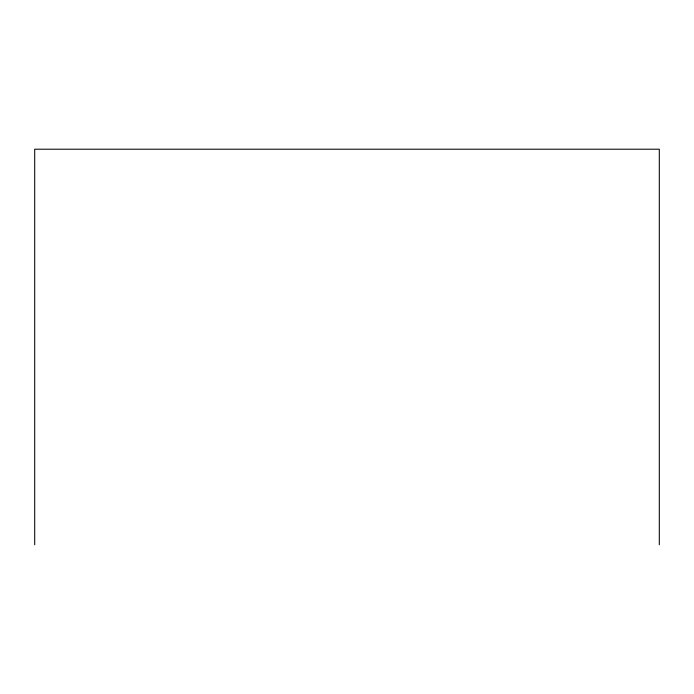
<?xml version="1.0" encoding="UTF-8"?>
<svg xmlns="http://www.w3.org/2000/svg" width="694" height="694" viewBox="0 0 694 694"><rect width="100%" height="100%" fill="white"/><g stroke="black" fill="none" stroke-linecap="round" stroke-linejoin="round"><path stroke-width="1.04" d="M659.3 544.79L659.3 149.21L34.7 149.21L34.7 544.79"/></g></svg>
